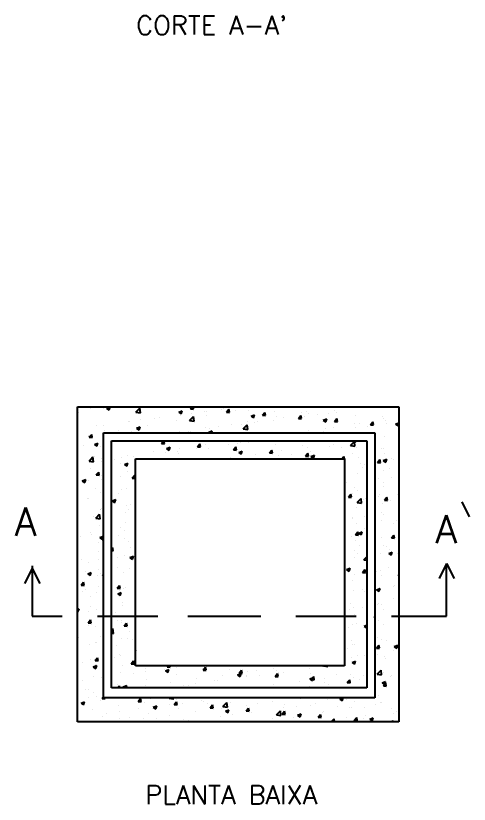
# Model space of a CAD drawing. Extents: x 0.035 to 0.854, y 0.057 to 0.57.
# Drawn here: x 0.5625 to 0.6094, y 0.057 to 0.1387 of the extents above; entities that cross this region are included whole.
import ezdxf

# ---------------------------------------------------------------- set-up
doc = ezdxf.new("R2010")
doc.units = 0
doc.header["$LTSCALE"] = 500
doc.header["$MEASUREMENT"] = 0
doc.layers.get('0').update_dxf_attribs({"linetype": 'CONTINUOUS'})
doc.styles.add('ROMANS', font='ROMANS.SHX', dxfattribs={"height": 80})

# ---------------------------------------------------------------- blocks, each defined once
blk = doc.blocks.new('*X49')
at = {"color": 0}
for p, q in [((12253.2, 353.9), (12253.2, 353.9)), ((12315.8, 362.2), (12315.8, 362.2)), ((12381.1, 359.7), (12381.1, 359.7)), ((12395.5, 363.8), (12411.5, 370)), ((12395.5, 363.8), (12408, 355.5)), ((12408, 355.4), (12412.8, 370)), ((12541.7, 343), (12561.2, 363.3)), ((12564, 339.6), (12561.2, 363.3)), ((12699.6, 367.8), (12699.6, 367.8)), ((12812.5, 359.2), (12821.6, 370)), ((12812.5, 359.2), (12827.4, 357.9)), ((12827.4, 357.8), (12825.2, 370)), ((12833, 362.2), (12833, 362.2)), ((12966.5, 356.5), (12966.5, 356.5)), ((12975, 359), (12975, 359)), ((12991.8, 343.5), (13003.9, 357.8)), ((13006.8, 342.2), (13003.9, 357.8)), ((13020.7, 365.1), (13020.7, 365.1)), ((13658.3, 369), (13658.3, 369)), ((13697.4, 364.2), (13697.4, 364.2)), ((12254.8, 343.7), (12254.8, 343.7)), ((12541.7, 343), (12564, 339.6)), ((12659.9, 317.5), (12659.9, 317.5)), ((12754.8, 343.8), (12772.3, 350.5)), ((12754.8, 343.8), (12767.2, 335.4)), ((12762.5, 328.8), (12762.5, 328.8)), ((12767.2, 335.4), (12772.3, 350.5)), ((12808.5, 301.7), (12828, 322)), ((12817.7, 338.3), (12817.7, 338.3)), ((12830.8, 298.2), (12828, 322)), ((12880.3, 346.6), (12880.3, 346.6)), ((12890.7, 327.9), (12890.7, 327.9)), ((12892.4, 347.5), (12892.4, 347.5)), ((12991.8, 343.5), (13006.8, 342.2)), ((13036.5, 352.9), (13036.5, 352.9)), ((13099.9, 350.9), (13099.9, 350.9)), ((13114.1, 323.8), (13131.6, 330.5)), ((13114.1, 323.8), (13126.5, 315.4)), ((13126.5, 315.4), (13131.6, 330.5)), ((13171.1, 327.8), (13183.2, 342.1)), ((13171.1, 327.8), (13186.1, 326.5)), ((13186.1, 326.5), (13183.2, 342.1)), ((13233.4, 345.3), (13233.4, 345.3)), ((13242.2, 323.1), (13242.2, 323.1)), ((13273.8, 316.7), (13273.8, 316.7)), ((13350.4, 312.1), (13362.5, 326.5)), ((13365.4, 310.8), (13362.5, 326.4)), ((13366.8, 339.6), (13366.8, 339.6)), ((13382.3, 322.7), (13382.3, 322.7)), ((13388, 348.1), (13388, 348.1)), ((13402.2, 334.3), (13402.2, 334.3)), ((13444.9, 330.9), (13444.9, 330.9)), ((13500.3, 334), (13500.3, 334)), ((13528.4, 350.3), (13528.4, 350.3)), ((13539.6, 343.4), (13539.6, 343.4)), ((13633.8, 328.4), (13633.8, 328.4)), ((13767.2, 322.7), (13767.2, 322.7)), ((12344.7, 276), (12344.7, 276)), ((12378, 276.4), (12378, 276.4)), ((12502.6, 296.8), (12502.6, 296.8)), ((12507.9, 295.2), (12507.9, 295.2)), ((12565.2, 305.1), (12565.2, 305.1)), ((12599.1, 277.8), (12599.1, 277.8)), ((12636.2, 312.8), (12636.2, 312.8)), ((12744.9, 302.9), (12744.9, 302.9)), ((12808.5, 301.7), (12830.8, 298.2)), ((13017.7, 281.9), (13017.7, 281.9)), ((13067.1, 281.2), (13067.1, 281.2)), ((13075.4, 260.3), (13094.8, 280.6)), ((13097.6, 256.8), (13094.8, 280.6)), ((13096.4, 298), (13096.4, 298)), ((13129.7, 289.4), (13129.7, 289.4)), ((13144, 297.9), (13144, 297.9)), ((13224.4, 301.9), (13224.4, 301.9)), ((13350.4, 312.1), (13365.4, 310.8)), ((13473.4, 303.8), (13490.9, 310.5)), ((13473.4, 303.8), (13485.8, 295.4)), ((13485.8, 295.4), (13490.9, 310.5)), ((13529.8, 296.4), (13541.8, 310.8)), ((13529.8, 296.4), (13544.7, 295.1)), ((13544.7, 295.1), (13541.8, 310.8)), ((13629.3, 285.6), (13629.3, 285.6)), ((13655.3, 285.8), (13655.3, 285.8)), ((13709.1, 280.7), (13721.1, 295.1)), ((13709.1, 280.7), (13724, 279.4)), ((13724, 279.4), (13721.1, 295.1)), ((13775.1, 310.6), (13775.1, 310.6)), ((13783.6, 303.4), (13783.6, 303.4)), ((13788.9, 286.3), (13788.9, 286.3)), ((13832.6, 283.8), (13850, 290.4)), ((13832.6, 283.8), (13845.1, 275.4)), ((13845.1, 275.4), (13850, 290)), ((12250, 263.6), (12250, 263.6)), ((12250.5, 257), (12250.5, 257)), ((12251.8, 260.4), (12251.8, 260.4)), ((12384, 251.4), (12384, 251.4)), ((12453.3, 252.8), (12453.3, 252.8)), ((12517.4, 245.7), (12517.4, 245.7)), ((12544.7, 263.2), (12562.2, 269.9)), ((12544.7, 263.2), (12557.2, 254.8)), ((12557.2, 254.8), (12562.2, 269.9)), ((12650.9, 240.1), (12650.9, 240.1)), ((12759.5, 245.6), (12759.5, 245.6)), ((12804.8, 248), (12804.8, 248)), ((12814.6, 248), (12814.6, 248)), ((12889.3, 264.3), (12889.3, 264.3)), ((12904, 243.2), (12921.5, 249.9)), ((12904, 243.2), (12908.7, 240)), ((12909.2, 260.4), (12909.2, 260.4)), ((12918.2, 240), (12921.5, 249.9)), ((12950.6, 273), (12950.6, 273)), ((13075.4, 260.3), (13097.6, 256.8)), ((13399.1, 251.1), (13399.1, 251.1)), ((13473.8, 244.8), (13473.8, 244.8)), ((13483.5, 260.6), (13483.5, 260.6)), ((13525.4, 267.1), (13525.4, 267.1)), ((13631.7, 265.6), (13631.7, 265.6)), ((13694.3, 273.8), (13694.3, 273.8)), ((12303.2, 223.4), (12303.2, 223.4)), ((12307.5, 227.8), (12307.5, 227.8)), ((12309.2, 218.2), (12321.3, 232.5)), ((12309.2, 218.2), (12324.2, 216.9)), ((12324.2, 216.9), (12321.3, 232.5)), ((13780.6, 220.2), (13780.6, 220.2)), ((12278.9, 177.4), (12278.9, 177.4)), ((12334.7, 182.6), (12352.2, 189.3)), ((12334.7, 182.6), (12347.1, 174.2)), ((12347.1, 174.2), (12352.2, 189.3)), ((12367.4, 172.9), (12367.4, 172.9)), ((12375, 193.2), (12375, 193.2)), ((13764.8, 161.5), (13764.8, 161.5)), ((13771.2, 161.4), (13771.2, 161.4)), ((12308.1, 99.5), (12327.5, 119.8)), ((12330.3, 96.1), (12327.5, 119.8)), ((12334.2, 124.3), (12334.2, 124.3)), ((13777.5, 137), (13777.5, 137)), ((12308.1, 99.5), (12330.3, 96.1)), ((12371.1, 99.6), (12371.1, 99.6)), ((12372, 110), (12372, 110)), ((13743.8, 92.7), (13755.8, 107)), ((13743.8, 92.7), (13758.7, 91.4)), ((13758.7, 91.4), (13755.8, 107)), ((13771.8, 102.5), (13789.3, 109.2)), ((13771.8, 102.5), (13784.3, 94.1)), ((13784.3, 94.1), (13789.3, 109.2)), ((13815.3, 109.9), (13815.3, 109.9)), ((13824.7, 106.6), (13824.7, 106.6)), ((12317.1, 60.4), (12317.1, 60.4)), ((12343.9, 30.1), (12356, 44.5)), ((12358.9, 28.8), (12356, 44.5)), ((13774.5, 53.7), (13774.5, 53.7)), ((13802.2, 62.3), (13802.2, 62.3)), ((12273.9, 1.3), (12291.4, 8)), ((12273.9, 1.3), (12286.3, -7.1)), ((12286.3, -7.1), (12291.4, 8)), ((12305.3, 1), (12305.3, 1)), ((12343.9, 30.1), (12358.9, 28.8)), ((12367.9, 9.3), (12367.9, 9.3)), ((12368.9, 26.8), (12368.9, 26.8)), ((13749.5, 11.3), (13749.5, 11.3)), ((13812.1, 19.5), (13812.1, 19.5)), ((12285.6, -3.5), (12285.6, -3.5)), ((12338.3, -37.1), (12338.3, -37.1)), ((13771.5, -29.5), (13771.5, -29.5)), ((13774.3, -5.9), (13774.3, -5.9)), ((12365.9, -56.4), (12365.9, -56.4)), ((13753.6, -65.5), (13753.6, -65.5)), ((13841, -66.6), (13841, -66.6)), ((12302.1, -89.3), (12302.1, -89.3)), ((12306.8, -88.8), (12306.8, -88.8)), ((13746.4, -79.1), (13746.4, -79.1)), ((13768.4, -112.7), (13768.4, -112.7)), ((13778.4, -95.4), (13790.5, -81)), ((13778.4, -95.4), (13793.4, -96.7)), ((13793.4, -96.7), (13790.5, -81)), ((13806.3, -99.1), (13806.3, -99.1)), ((12362.8, -139.7), (12362.8, -139.7)), ((12366.7, -143.7), (12366.7, -143.7)), ((12369.3, -136.2), (12369.3, -136.2)), ((12378.6, -157.9), (12380, -156.3)), ((13764, -155.1), (13764, -155.1)), ((12331, -175.5), (12331, -175.5)), ((12341.2, -185.4), (12360.7, -165.1)), ((12341.2, -185.4), (12363.4, -188.8)), ((12363.4, -188.8), (12360.7, -165.1)), ((12378.6, -157.9), (12380, -158)), ((13765.4, -195.9), (13765.4, -195.9)), ((13775.3, -165.2), (13775.3, -165.2)), ((12359.8, -222.9), (12359.8, -222.9)), ((13823.9, -210), (13823.9, -210)), ((13837.3, -198.2), (13837.3, -198.2)), ((12265.3, -274.1), (12265.3, -274.1)), ((12316.4, -256.2), (12316.4, -256.2)), ((12320.6, -263.9), (12320.6, -263.9)), ((12362.3, -280.7), (12379.8, -274)), ((12374.7, -289.1), (12379.8, -274)), ((13813.1, -283.4), (13825.2, -269.1)), ((13828.1, -284.7), (13825.2, -269.1)), ((12356.8, -306.1), (12356.8, -306.1)), ((12362.3, -280.7), (12374.7, -289.1)), ((12373.3, -297.5), (12373.3, -297.5)), ((13762.3, -279.2), (13762.3, -279.2)), ((13813.1, -283.4), (13828.1, -284.7)), ((12357.4, -351.9), (12357.4, -351.9)), ((13773.6, -322.5), (13773.6, -322.5)), ((13788.6, -326), (13788.6, -326)), ((13801.6, -341.7), (13801.6, -341.7)), ((12270.8, -391), (12270.8, -391)), ((12353.7, -389.3), (12353.7, -389.3)), ((13759.3, -362.4), (13759.3, -362.4)), ((13799.4, -360.8), (13816.9, -354)), ((13799.4, -360.8), (13811.8, -369.1)), ((13811.8, -369.2), (13816.9, -354)), ((13841.3, -359.5), (13841.3, -359.5)), ((12306.1, -405.4), (12306.1, -405.4)), ((13798.4, -432), (13798.4, -432)), ((12291.6, -450.5), (12291.6, -450.5)), ((12301.4, -462), (12318.9, -455.2)), ((12301.4, -462), (12313.9, -470.3)), ((12313.9, -470.4), (12318.9, -455.2)), ((12354.2, -442.3), (12354.2, -442.3)), ((12366, -460.2), (12366, -460.2)), ((12374.4, -470.3), (12380, -464.4)), ((12374.4, -470.3), (12380, -471.2)), ((13735.9, -440.3), (13735.9, -440.3)), ((13738.9, -453), (13738.9, -453)), ((13756.3, -445.6), (13756.3, -445.6)), ((13847.8, -471.5), (13850, -468.9)), ((12268.7, -518.3), (12280.7, -504)), ((12283.6, -519.6), (12280.7, -504)), ((12350.7, -472.6), (12350.7, -472.6)), ((13763.3, -471.7), (13763.3, -471.7)), ((13847.8, -471.5), (13850, -471.7)), ((12268.7, -518.3), (12283.6, -519.6)), ((12288.4, -540.9), (12288.4, -540.9)), ((12355.6, -524.4), (12355.6, -524.4)), ((13732.7, -530.6), (13732.7, -530.6)), ((13738.6, -542), (13756.1, -535.3)), ((13738.6, -542), (13751, -550.4)), ((13751, -550.4), (13756.1, -535.3)), ((13753.2, -528.8), (13753.2, -528.8)), ((13823.2, -526.6), (13823.2, -526.6)), ((13827.4, -518.2), (13827.4, -518.2)), ((12274.9, -552.3), (12274.9, -552.3)), ((12315.6, -572.8), (12315.6, -572.8)), ((12347.6, -555.8), (12347.6, -555.8)), ((13823.6, -586.4), (13823.6, -586.4)), ((12317.3, -627), (12317.3, -627)), ((13742.9, -614.4), (13742.9, -614.4)), ((13750.2, -612.1), (13750.2, -612.1)), ((13761.6, -616.8), (13761.6, -616.8)), ((12250, -639.6), (12258.1, -636.5)), ((12250, -649.6), (12253, -651.6)), ((12253, -651.6), (12258.1, -636.5)), ((12305.9, -651.5), (12305.9, -651.5)), ((12344.6, -639), (12344.6, -639)), ((13772.9, -639.1), (13772.9, -639.1)), ((12303.4, -706.4), (12315.4, -692)), ((12303.4, -706.4), (12318.3, -707.7)), ((12318.3, -707.7), (12315.4, -692)), ((13730.6, -680.7), (13730, -675.1)), ((13730, -680.5), (13730.6, -680.6)), ((13747.1, -695.3), (13747.1, -695.3)), ((12251.6, -725.6), (12251.6, -725.6)), ((12305.3, -721.9), (12305.3, -721.9)), ((12341.6, -722.2), (12341.6, -722.2)), ((13773.9, -713.5), (13773.9, -713.5)), ((12257.2, -779.2), (12257.2, -779.2)), ((12365.2, -776.8), (12365.2, -776.8)), ((13744.1, -778.5), (13744.1, -778.5)), ((12309.9, -812.8), (12309.9, -812.8)), ((12338.5, -805.5), (12338.5, -805.5)), ((12343.7, -803.4), (12343.7, -803.4)), ((13737.9, -831.9), (13749.9, -817.5)), ((13752.8, -833.2), (13749.9, -817.5)), ((13762.5, -788.2), (13762.5, -788.2)), ((13787.9, -793.2), (13787.9, -793.2)), ((13827, -824), (13844.5, -817.3)), ((13827, -824), (13839.4, -832.4)), ((13839.4, -832.4), (13844.5, -817.3)), ((13737.9, -831.9), (13752.8, -833.2)), ((13741.1, -861.7), (13741.1, -861.7)), ((13822.5, -843.1), (13822.5, -843.1)), ((12277.9, -902), (12277.9, -902)), ((12314.9, -889.3), (12314.9, -889.3)), ((12335.5, -888.7), (12335.5, -888.7)), ((12338.1, -894.4), (12350.1, -880.1)), ((12338.1, -894.4), (12353, -895.7)), ((12340.5, -893.8), (12340.5, -893.8)), ((12353, -895.7), (12350.1, -880.1)), ((13777.9, -874.8), (13777.9, -874.8)), ((13784.8, -883.5), (13784.8, -883.5)), ((12329, -925.2), (12346.5, -918.5)), ((12329, -925.2), (12341.4, -933.6)), ((12340.9, -911.9), (12340.9, -911.9)), ((12341.4, -933.6), (12346.5, -918.5)), ((13741.6, -962.1), (13761, -941.8)), ((13763.8, -965.6), (13761, -941.8)), ((12332.4, -971.9), (12332.4, -971.9)), ((12369.4, -979.9), (12369.4, -979.9)), ((13738, -944.9), (13738, -944.9)), ((13741.6, -962.1), (13763.8, -965.6)), ((13772.1, -955.6), (13772.1, -955.6)), ((13808.9, -974), (13808.9, -974)), ((13813.7, -969.7), (13813.7, -969.7)), ((12274.7, -992.4), (12274.7, -992.4)), ((13766.1, -1005.3), (13783.6, -998.6)), ((13766.1, -1005.3), (13778.6, -1013.7)), ((13772.6, -1019.9), (13784.6, -1005.6)), ((13772.6, -1019.9), (13787.5, -1021.2)), ((13778.6, -1013.7), (13783.6, -998.6)), ((13787.5, -1021.2), (13784.6, -1005.6)), ((12292.2, -1039.7), (12292.2, -1039.7)), ((12304.6, -1038.5), (12304.6, -1038.5)), ((12329.4, -1055.1), (12329.4, -1055.1)), ((13735, -1028.2), (13735, -1028.2)), ((12268.2, -1106.5), (12285.7, -1099.8)), ((12280.6, -1114.9), (12285.7, -1099.8)), ((12303.7, -1078.5), (12303.7, -1078.5)), ((12344.9, -1073.3), (12344.9, -1073.3)), ((12364.5, -1093.4), (12364.5, -1093.4)), ((12372.7, -1082.5), (12380, -1073.8)), ((12372.7, -1082.5), (12387.7, -1083.8)), ((12387.7, -1083.8), (12387, -1080)), ((12552.1, -1098.2), (12564.1, -1083.8)), ((12552.1, -1098.2), (12567, -1099.5)), ((12567, -1099.5), (12564.1, -1083.8)), ((12611.9, -1084.6), (12611.9, -1084.6)), ((12707.5, -1081.5), (12708.9, -1080)), ((12707.5, -1081.5), (12729.7, -1084.9)), ((12710.8, -1086), (12710.8, -1086)), ((12729.7, -1085), (12729.1, -1080)), ((12731.4, -1113.9), (12743.4, -1099.5)), ((12746.3, -1115.2), (12743.4, -1099.5)), ((12745.3, -1090.2), (12745.3, -1090.2)), ((12868.2, -1094.1), (12868.2, -1094.1)), ((12878.8, -1095.8), (12878.8, -1095.8)), ((13043.2, -1080.8), (13043.2, -1080.8)), ((13222.1, -1098.1), (13222.1, -1098.1)), ((13350.5, -1080.5), (13350.5, -1080.5)), ((13359.9, -1084.8), (13359.9, -1084.8)), ((13493.3, -1090.4), (13493.3, -1090.4)), ((13556.1, -1085.9), (13571.5, -1080)), ((13556.1, -1085.9), (13568.5, -1094.3)), ((13568.5, -1094.3), (13573.3, -1080)), ((13590.6, -1089), (13590.6, -1089)), ((13626.8, -1096.1), (13626.8, -1096.1)), ((13653.2, -1080.7), (13653.2, -1080.7)), ((13747.9, -1068.3), (13747.9, -1068.3)), ((12268.2, -1106.5), (12280.6, -1114.9)), ((12326.4, -1138.3), (12326.4, -1138.3)), ((12456.2, -1119.6), (12456.2, -1119.6)), ((12553, -1135.6), (12553, -1135.6)), ((12584.6, -1102), (12584.6, -1102)), ((12627.5, -1126.5), (12645, -1119.8)), ((12627.5, -1126.5), (12639.9, -1134.9)), ((12639.9, -1134.9), (12645, -1119.8)), ((12710.9, -1114.9), (12710.9, -1114.9)), ((12731.4, -1113.9), (12746.3, -1115.2)), ((12751.6, -1130.8), (12751.6, -1130.8)), ((12773.5, -1106.6), (12773.5, -1106.6)), ((12897.4, -1105.8), (12897.4, -1105.8)), ((12910.7, -1129.5), (12922.7, -1115.2)), ((12910.7, -1129.5), (12925.6, -1130.8)), ((12925.6, -1130.9), (12922.7, -1115.2)), ((12966, -1132.9), (12966, -1132.9)), ((12974.3, -1122.9), (12993.7, -1102.6)), ((12974.3, -1122.9), (12996.5, -1126.3)), ((12996.5, -1126.3), (12993.7, -1102.6)), ((13012.2, -1101.5), (13012.2, -1101.5)), ((13090, -1145.2), (13102, -1130.9)), ((13092.3, -1116.9), (13092.3, -1116.9)), ((13104.9, -1146.5), (13102, -1130.9)), ((13145.7, -1107.1), (13145.7, -1107.1)), ((13275.5, -1130.5), (13275.5, -1130.5)), ((13279.1, -1112.7), (13279.1, -1112.7)), ((13338.1, -1122.2), (13338.1, -1122.2)), ((13412.6, -1118.4), (13412.6, -1118.4)), ((13432.7, -1109.8), (13432.7, -1109.8)), ((13546, -1124), (13546, -1124)), ((13603.6, -1129), (13603.6, -1129)), ((13616, -1129.8), (13616, -1129.8)), ((13679.5, -1129.7), (13679.5, -1129.7)), ((13731.9, -1111.4), (13731.9, -1111.4)), ((13760.2, -1101.7), (13760.2, -1101.7)), ((13761.8, -1104.8), (13761.8, -1104.8)), ((13813, -1135.3), (13813, -1135.3)), ((12376, -1172.4), (12376, -1172.4)), ((12395.8, -1156.3), (12395.8, -1156.3)), ((12458.4, -1148.1), (12458.4, -1148.1)), ((12509.4, -1178), (12509.4, -1178)), ((12605.8, -1155.9), (12605.8, -1155.9)), ((12707.8, -1169.2), (12707.8, -1169.2)), ((12837.6, -1150.5), (12837.6, -1150.5)), ((12960.3, -1172), (12960.3, -1172)), ((12986.7, -1146.5), (13004.2, -1139.8)), ((12986.7, -1146.5), (12999.2, -1154.9)), ((12999.2, -1154.9), (13004.2, -1139.8)), ((13022.9, -1163.7), (13022.9, -1163.7)), ((13090, -1145.2), (13104.9, -1146.5)), ((13117.6, -1151.3), (13117.6, -1151.3)), ((13241.1, -1164.3), (13260.6, -1144)), ((13241.1, -1164.3), (13263.3, -1167.7)), ((13263.3, -1167.7), (13260.5, -1144)), ((13269.3, -1160.9), (13281.4, -1146.6)), ((13269.3, -1160.9), (13284.3, -1162.2)), ((13284.3, -1162.2), (13281.4, -1146.6)), ((13346, -1166.5), (13363.5, -1159.8)), ((13346, -1166.5), (13358.5, -1174.9)), ((13347.5, -1163.7), (13347.5, -1163.7)), ((13358.5, -1174.9), (13363.5, -1159.8)), ((13448.6, -1176.6), (13460.7, -1162.2)), ((13448.6, -1176.6), (13463.6, -1177.9)), ((13463.6, -1177.9), (13460.7, -1162.2)), ((13470.2, -1154.9), (13470.2, -1154.9)), ((13473.7, -1147.7), (13473.7, -1147.7)), ((13627.9, -1192.3), (13640, -1177.9)), ((13642.9, -1193.6), (13640, -1177.9)), ((13682.1, -1166.9), (13682.1, -1166.9)), ((13821.7, -1159.7), (13821.7, -1159.7)), ((13840, -1146.1), (13840, -1146.1)), ((12460, -1180.9), (12460, -1180.9)), ((12581.5, -1185.2), (12581.5, -1185.2)), ((12642.9, -1183.7), (12642.9, -1183.7)), ((12776.3, -1189.3), (12776.3, -1189.3)), ((12802.4, -1192.8), (12802.4, -1192.8)), ((12909.8, -1195), (12909.8, -1195)), ((13219.1, -1181.3), (13219.1, -1181.3)), ((13324.4, -1179.9), (13324.4, -1179.9)), ((13513.3, -1200), (13527.4, -1185.3)), ((13524.9, -1187.6), (13524.9, -1187.6)), ((13529.1, -1200), (13527.4, -1185.4)), ((13587.5, -1179.3), (13587.5, -1179.3)), ((13627.9, -1192.3), (13642.9, -1193.6)), ((13675.9, -1184.7), (13675.9, -1184.7)), ((13705.3, -1186.6), (13722.8, -1179.8)), ((13705.3, -1186.6), (13717.7, -1195)), ((13717.7, -1195), (13722.8, -1179.9)), ((13728.9, -1194.6), (13728.9, -1194.6)), ((13814, -1200), (13819.3, -1193.6)), ((13820.5, -1200), (13819.3, -1193.6))]:
    blk.add_line(p, q, dxfattribs=at)
blk = doc.blocks.new('*X50')
at = {"color": 0}
for p, q in [((12436.8, 198.2), (12436.8, 198.2)), ((12513.2, 197.9), (12513.2, 197.9)), ((12667.9, 186.8), (12678.9, 200)), ((12682.8, 185.5), (12680.1, 200)), ((13014.6, 198.7), (13014.6, 198.7)), ((13609, 177.5), (13628.4, 197.8)), ((13627.2, 200), (13635, 194.7)), ((13631.2, 174.1), (13628.4, 197.8)), ((13635, 194.7), (13636.8, 200)), ((12667.9, 186.8), (12682.8, 185.5)), ((12694, 162.5), (12711.5, 169.3)), ((12694, 162.5), (12706.4, 154.1)), ((12706.4, 154.1), (12711.5, 169.2)), ((12756.4, 162.4), (12756.4, 162.4)), ((12843.5, 161.8), (12843.5, 161.8)), ((12847.2, 171.1), (12859.2, 185.5)), ((12847.2, 171.1), (12862.1, 169.8)), ((12862.1, 169.8), (12859.2, 185.5)), ((12886.3, 181.1), (12886.3, 181.1)), ((12900.3, 160.5), (12900.3, 160.5)), ((12970.5, 195.2), (12970.5, 195.2)), ((13001.4, 182.6), (13001.4, 182.6)), ((13026.5, 155.4), (13038.6, 169.8)), ((13041.4, 154.1), (13038.6, 169.8)), ((13046.1, 185.5), (13046.1, 185.5)), ((13064, 190.8), (13064, 190.8)), ((13104, 189.6), (13104, 189.6)), ((13237.4, 183.9), (13237.4, 183.9)), ((13370.9, 178.3), (13370.9, 178.3)), ((13396.1, 167.8), (13396.1, 167.8)), ((13504.3, 172.7), (13504.3, 172.7)), ((13522.4, 183.8), (13522.4, 183.8)), ((13565.9, 167), (13565.9, 167)), ((13609, 177.5), (13631.2, 174.1)), ((13628.5, 175.2), (13628.5, 175.2)), ((13637.8, 167), (13637.8, 167)), ((12467.7, 118.6), (12467.7, 118.6)), ((12501.8, 128.7), (12501.8, 128.7)), ((12528.3, 120.3), (12528.3, 120.3)), ((12630.2, 146.3), (12630.2, 146.3)), ((12686.2, 141.1), (12686.2, 141.1)), ((12748.8, 149.4), (12748.8, 149.4)), ((12754.5, 135.5), (12754.5, 135.5)), ((13026.5, 155.4), (13041.4, 154.1)), ((13053.3, 142.5), (13070.8, 149.2)), ((13053.3, 142.5), (13065.7, 134.1)), ((13065.7, 134.1), (13070.8, 149.2)), ((13137.9, 131.5), (13137.9, 131.5)), ((13205.8, 139.7), (13217.9, 154.1)), ((13205.8, 139.7), (13220.8, 138.4)), ((13220.8, 138.4), (13217.9, 154.1)), ((13250.8, 125.5), (13250.8, 125.5)), ((13267.7, 150.2), (13267.7, 150.2)), ((13313.3, 133.7), (13313.3, 133.7)), ((13385.1, 124), (13397.2, 138.4)), ((13385.1, 124), (13400.1, 122.7)), ((13400.1, 122.7), (13397.2, 138.4)), ((13408, 146.2), (13408, 146.2)), ((13412.5, 122.5), (13430, 129.2)), ((13412.5, 122.5), (13425, 114.1)), ((13425, 114.1), (13430, 129.2)), ((13565.8, 110), (13576.5, 122.7)), ((13578.8, 110), (13576.5, 122.7)), ((13619, 136.5), (13619, 136.5)), ((13649.2, 119.4), (13649.2, 119.4)), ((12433.6, 107.9), (12433.6, 107.9)), ((12462.9, 85.4), (12462.9, 85.4)), ((12483.9, 81.9), (12501.4, 88.6)), ((12483.9, 81.9), (12496.4, 73.5)), ((12496.4, 73.5), (12501.4, 88.6)), ((12601.1, 113), (12601.1, 113)), ((12608.7, 110.4), (12608.7, 110.4)), ((13011.6, 115.5), (13011.6, 115.5)), ((13473.2, 111.4), (13473.2, 111.4)), ((13657.4, 89.1), (13657.4, 89.1)), ((13678.9, 81.6), (13678.9, 81.6)), ((12498.8, 45.5), (12498.8, 45.5)), ((13668.8, 67.9), (13668.8, 67.9)), ((12462.6, 21.7), (12462.6, 21.7)), ((12523.2, 14.4), (12535.3, 28.8)), ((12523.2, 14.4), (12538.2, 13.1)), ((12538.2, 13.1), (12535.3, 28.8)), ((13646.1, 36.1), (13646.1, 36.1)), ((12495.7, -37.7), (12495.7, -37.7)), ((13591.6, -9.5), (13591.6, -9.5)), ((13628.5, -30.9), (13628.5, -30.9)), ((12452.6, -63.8), (12452.6, -63.8)), ((12471.7, -42.7), (12471.7, -42.7)), ((13599.1, -79.7), (13611.2, -65.3)), ((13614.1, -81), (13611.2, -65.3)), ((13620.1, -59.9), (13620.1, -59.9)), ((13643.1, -47.1), (13643.1, -47.1)), ((12423.1, -99.4), (12440.6, -92.7)), ((12423.1, -99.4), (12435.5, -107.8)), ((12435.5, -107.8), (12440.6, -92.7)), ((13599.1, -79.7), (13614.1, -81)), ((13642.1, -107.4), (13661.6, -87.1)), ((13642.1, -107.4), (13664.4, -110.8)), ((13664.4, -110.8), (13661.6, -87.1)), ((13672.8, -93.4), (13672.8, -93.4)), ((13683.8, -87.3), (13683.8, -87.3)), ((12488.9, -154.7), (12488.9, -154.7)), ((12492.7, -120.9), (12492.7, -120.9)), ((12502.7, -141.8), (12502.7, -141.8)), ((12512.5, -118.6), (12512.5, -118.6)), ((13640.1, -130.3), (13640.1, -130.3)), ((13618, -185.9), (13618, -185.9)), ((13618.2, -180.1), (13618.2, -180.1)), ((13680.6, -177.7), (13680.6, -177.7)), ((12462.2, -231.2), (12462.2, -231.2)), ((12489.6, -204.1), (12489.6, -204.1)), ((13637, -213.5), (13637, -213.5)), ((13678.1, -235), (13678.1, -235)), ((12423.1, -253.3), (12423.1, -253.3)), ((12454, -269.6), (12454, -269.6)), ((12485.7, -245.1), (12485.7, -245.1)), ((13633.8, -267.7), (13645.9, -253.4)), ((13633.8, -267.7), (13648.8, -269)), ((13648.8, -269.1), (13645.9, -253.4)), ((13650.2, -260.1), (13667.7, -253.4)), ((13650.2, -260.1), (13662.6, -268.5)), ((13662.6, -268.5), (13667.7, -253.4)), ((12486.6, -287.4), (12486.6, -287.4)), ((12506.8, -303.2), (12506.8, -303.2)), ((13614.8, -276.3), (13614.8, -276.3)), ((13634, -296.8), (13634, -296.8)), ((12420, -338), (12425.4, -331.6)), ((12420, -346.6), (12428.2, -347.3)), ((12428.2, -347.3), (12425.4, -331.6)), ((12514.6, -331.2), (12514.6, -331.2)), ((13627.8, -347.5), (13627.8, -347.5)), ((13655.1, -320.3), (13655.1, -320.3)), ((12451.9, -380.3), (12451.9, -380.3)), ((12483.6, -370.6), (12483.6, -370.6)), ((12511.5, -381.3), (12529, -374.6)), ((12511.5, -381.3), (12523.9, -389.7)), ((12523.9, -389.7), (12529, -374.6)), ((13630.9, -380), (13630.9, -380)), ((13643.7, -362.4), (13643.7, -362.4)), ((13675.3, -392.3), (13690, -376.9)), ((13675.3, -392.3), (13690, -394.6)), ((12448.9, -429.8), (12448.9, -429.8)), ((12537.8, -402.3), (12537.8, -402.3)), ((12480.5, -453.8), (12480.5, -453.8)), ((12511.8, -435.2), (12511.8, -435.2)), ((13589.3, -441.4), (13606.8, -434.7)), ((13589.3, -441.4), (13601.8, -449.8)), ((13601.8, -449.8), (13606.8, -434.7)), ((13605.4, -447.4), (13605.4, -447.4)), ((13627.9, -463.2), (13627.9, -463.2)), ((13668.5, -455.8), (13680.6, -441.4)), ((13668.5, -455.8), (13683.4, -457.1)), ((13683.4, -457.1), (13680.6, -441.4)), ((13617.5, -496.7), (13617.5, -496.7)), ((12448, -534), (12460, -519.7)), ((12448, -534), (12462.9, -535.3)), ((12462.9, -535.3), (12460, -519.7)), ((12461.4, -547.7), (12461.4, -547.7)), ((12477.5, -537), (12477.5, -537)), ((12489.1, -530), (12489.1, -530)), ((13624.9, -546.4), (13624.9, -546.4)), ((13670.1, -538.9), (13670.1, -538.9)), ((12450.7, -562.6), (12468.2, -555.9)), ((12450.7, -562.6), (12463.1, -571)), ((12463.1, -571), (12468.2, -555.9)), ((13677.4, -551.6), (13677.4, -551.6)), ((12474.4, -620.3), (12474.4, -620.3)), ((12475.2, -606.2), (12475.2, -606.2)), ((12537.8, -598), (12537.8, -598)), ((13609.4, -608.7), (13609.4, -608.7)), ((12439.3, -657.1), (12439.3, -657.1)), ((13604.3, -637.5), (13604.3, -637.5)), ((13621.8, -629.7), (13621.8, -629.7)), ((13627.1, -664.1), (13627.1, -664.1)), ((13666.9, -629.2), (13666.9, -629.2)), ((12451.1, -696.9), (12451.1, -696.9)), ((12471.4, -703.5), (12471.4, -703.5)), ((12472, -696.6), (12472, -696.6)), ((12420, -742.2), (12427, -734.9)), ((12429.7, -758.7), (12427, -734.9)), ((12482.7, -722.1), (12494.7, -707.7)), ((12482.7, -722.1), (12497.6, -723.4)), ((12497.6, -723.4), (12494.7, -707.7)), ((13601.1, -727.8), (13601.1, -727.8)), ((13618.8, -712.9), (13618.8, -712.9)), ((13640.4, -707.9), (13640.4, -707.9)), ((13677.7, -723.3), (13690, -718.6)), ((13677.7, -723.3), (13690, -731.6)), ((12420, -757.1), (12429.7, -758.7)), ((12501, -782.7), (12501, -782.7)), ((12511, -751.8), (12511, -751.8)), ((12443.4, -818.4), (12443.4, -818.4)), ((12468.4, -786.7), (12468.4, -786.7)), ((12524.1, -790.5), (12524.1, -790.5)), ((13615.7, -796.1), (13615.7, -796.1)), ((13616.8, -813.3), (13616.8, -813.3)), ((13630.1, -814), (13630.1, -814)), ((12539.1, -844.6), (12540, -844.2)), ((12539.1, -844.6), (12540, -845.2)), ((13591.8, -835.6), (13591.8, -835.6)), ((12435.2, -881.3), (12435.2, -881.3)), ((12460.7, -864.3), (12460.7, -864.3)), ((12465.3, -869.9), (12465.3, -869.9)), ((12517.4, -910.1), (12529.4, -895.8)), ((12532.3, -911.4), (12529.4, -895.8)), ((13612.7, -879.3), (13612.7, -879.3)), ((13616.9, -904.6), (13634.4, -897.9)), ((13629.3, -913), (13634.4, -897.9)), ((13644.5, -869.2), (13644.5, -869.2)), ((13676.7, -868.2), (13676.7, -868.2)), ((12474.4, -917.6), (12474.4, -917.6)), ((12517.4, -910.1), (12532.3, -911.4)), ((12590.6, -935.6), (12590.6, -935.6)), ((12607.8, -923.2), (12607.8, -923.2)), ((12684.6, -938.4), (12684.6, -938.4)), ((12688.3, -945.2), (12705.8, -938.5)), ((12696.7, -925.8), (12701.5, -920)), ((12696.7, -925.8), (12711.6, -927.1)), ((12700.7, -953.6), (12705.8, -938.5)), ((12711.6, -927.1), (12710.3, -920)), ((12741.3, -928.9), (12741.3, -928.9)), ((12874.7, -934.5), (12874.7, -934.5)), ((12876, -941.5), (12888, -927.1)), ((12876, -941.5), (12890.9, -942.8)), ((12887.8, -938.4), (12887.8, -938.4)), ((12890.9, -942.8), (12888, -927.1)), ((13008.2, -940.1), (13008.2, -940.1)), ((13228.2, -931.7), (13228.2, -931.7)), ((13407, -933.3), (13407, -933.3)), ((13469.6, -925), (13469.6, -925)), ((13474.7, -920.7), (13475.4, -920)), ((13474.7, -920.7), (13497, -924.2)), ((13497, -924.2), (13496.5, -920)), ((13616.9, -904.6), (13629.3, -913)), ((12462.3, -953.2), (12462.3, -953.2)), ((12527.3, -959.1), (12527.3, -959.1)), ((12589.9, -950.9), (12589.9, -950.9)), ((12688.3, -945.2), (12700.7, -953.6)), ((12742, -963.4), (12742, -963.4)), ((12972.1, -966.4), (12972.1, -966.4)), ((13047.6, -965.2), (13065.1, -958.5)), ((13047.6, -965.2), (13060, -973.6)), ((13055.3, -957.2), (13067.4, -942.8)), ((13055.3, -957.2), (13070.3, -958.5)), ((13060, -973.6), (13065.1, -958.5)), ((13070.3, -958.5), (13067.4, -942.8)), ((13091.9, -974.8), (13091.9, -974.8)), ((13093.5, -968.3), (13093.5, -968.3)), ((13098.4, -950.4), (13098.4, -950.4)), ((13141.7, -945.8), (13141.7, -945.8)), ((13154.4, -966.5), (13154.4, -966.5)), ((13234.6, -972.9), (13246.7, -958.5)), ((13234.6, -972.9), (13249.6, -974.2)), ((13239.3, -943.2), (13239.3, -943.2)), ((13249.6, -974.2), (13246.7, -958.5)), ((13249.1, -954.1), (13249.1, -954.1)), ((13275.1, -951.4), (13275.1, -951.4)), ((13406.8, -985.3), (13424.3, -978.5)), ((13408.6, -957.1), (13408.6, -957.1)), ((13413.9, -988.6), (13426, -974.2)), ((13419.3, -993.7), (13424.3, -978.5)), ((13428.9, -989.9), (13426, -974.2)), ((13479.8, -981.3), (13479.8, -981.3)), ((13542, -962.7), (13542, -962.7)), ((13609.7, -962.6), (13609.7, -962.6)), ((13626.3, -980.7), (13626.3, -980.7)), ((13675.5, -968.3), (13675.5, -968.3)), ((12450.4, -1013.5), (12450.4, -1013.5)), ((12450.4, -1030), (12460.1, -1019.8)), ((12461.3, -1030), (12460.1, -1019.8)), ((12478.2, -1025.8), (12495.7, -1019.1)), ((12492.1, -1030), (12495.7, -1019.1)), ((12587.6, -1018.8), (12587.6, -1018.8)), ((12596.2, -988.4), (12596.2, -988.4)), ((12713.9, -1002.8), (12713.9, -1002.8)), ((12776.7, -1016.2), (12776.7, -1016.2)), ((12801.9, -1018.3), (12801.9, -1018.3)), ((12839.3, -1008), (12839.3, -1008)), ((12843.7, -984), (12843.7, -984)), ((12934, -995.5), (12934, -995.5)), ((12947.7, -993.3), (12947.7, -993.3)), ((13225.2, -1014.9), (13225.2, -1014.9)), ((13353.5, -997.3), (13353.5, -997.3)), ((13406.8, -985.3), (13419.3, -993.6)), ((13413.9, -988.6), (13428.9, -989.9)), ((13480.5, -1005.7), (13480.5, -1005.7)), ((13498.5, -1011.2), (13498.5, -1011.2)), ((13593.3, -1004.2), (13605.3, -989.9)), ((13593.3, -1004.2), (13608.2, -1005.5)), ((13608.2, -1005.6), (13605.3, -989.9)), ((13656.4, -990.4), (13656.4, -990.4)), ((12478.2, -1025.8), (12484.4, -1030)), ((13403.8, -1023.6), (13403.8, -1023.6))]:
    blk.add_line(p, q, dxfattribs=at)

msp = doc.modelspace()

# ---------------------------------------------------------------- linework, layer by layer
for p, q in [((0.568836, 0.065516), (0.568836, 0.098172)), ((0.568836, 0.098172), (0.602116, 0.098172)), ((0.602116, 0.098172), (0.602116, 0.065516)), ((0.57154, 0.068012), (0.57154, 0.095468)), ((0.57154, 0.095468), (0.57466, 0.095468)), ((0.57258, 0.095468), (0.59962, 0.095468)), ((0.59962, 0.095468), (0.59962, 0.068012)), ((0.572372, 0.094636), (0.598788, 0.094636)), ((0.572372, 0.069052), (0.572372, 0.094636)), ((0.598788, 0.094636), (0.598788, 0.069052)), ((0.574868, 0.092764), (0.5965, 0.092764)), ((0.574868, 0.07134), (0.574868, 0.092764)), ((0.5965, 0.092764), (0.5965, 0.07134)), ((0.608616, 0.088318), (0.609396, 0.086758)), ((0.607056, 0.081948), (0.606276, 0.080388)), ((0.607056, 0.081948), (0.607836, 0.080388)), ((0.564156, 0.081428), (0.563376, 0.079868)), ((0.564156, 0.081688), (0.564156, 0.076488)), ((0.564156, 0.081428), (0.564936, 0.079868)), ((0.607056, 0.076488), (0.607056, 0.081688)), ((0.564156, 0.076488), (0.567276, 0.076488)), ((0.570916, 0.076488), (0.577156, 0.076488)), ((0.580276, 0.076488), (0.587816, 0.076488)), ((0.591456, 0.076488), (0.597696, 0.076488)), ((0.601336, 0.076488), (0.607056, 0.076488)), ((0.5965, 0.07134), (0.574868, 0.07134)), ((0.598788, 0.069052), (0.572372, 0.069052)), ((0.59962, 0.068012), (0.57154, 0.068012)), ((0.602116, 0.065516), (0.568836, 0.065516))]:
    msp.add_line(p, q)

# ---------------------------------------------------------------- block references
at = {"xscale": 2.080000000000001e-05, "yscale": 2.080000000000001e-05, "zscale": 2.080000000000001e-05}
for name in ['*X49', '*X50']:
    msp.add_blockref(name, (0.314036, 0.090476), dxfattribs=at)

# ---------------------------------------------------------------- texts
at = {"style": 'ROMANS'}
for s, height, p in [("CORTE A-A'", 0.00195, (0.574924, 0.136736)), ('A', 0.002925, (0.562336, 0.084808)), ('A', 0.002925, (0.605886, 0.084028)), ('PLANTA BAIXA', 0.00195, (0.575856, 0.056988))]:
    msp.add_text(s, height=height, dxfattribs=at).set_placement(p)

doc.saveas('drawing.dxf')
